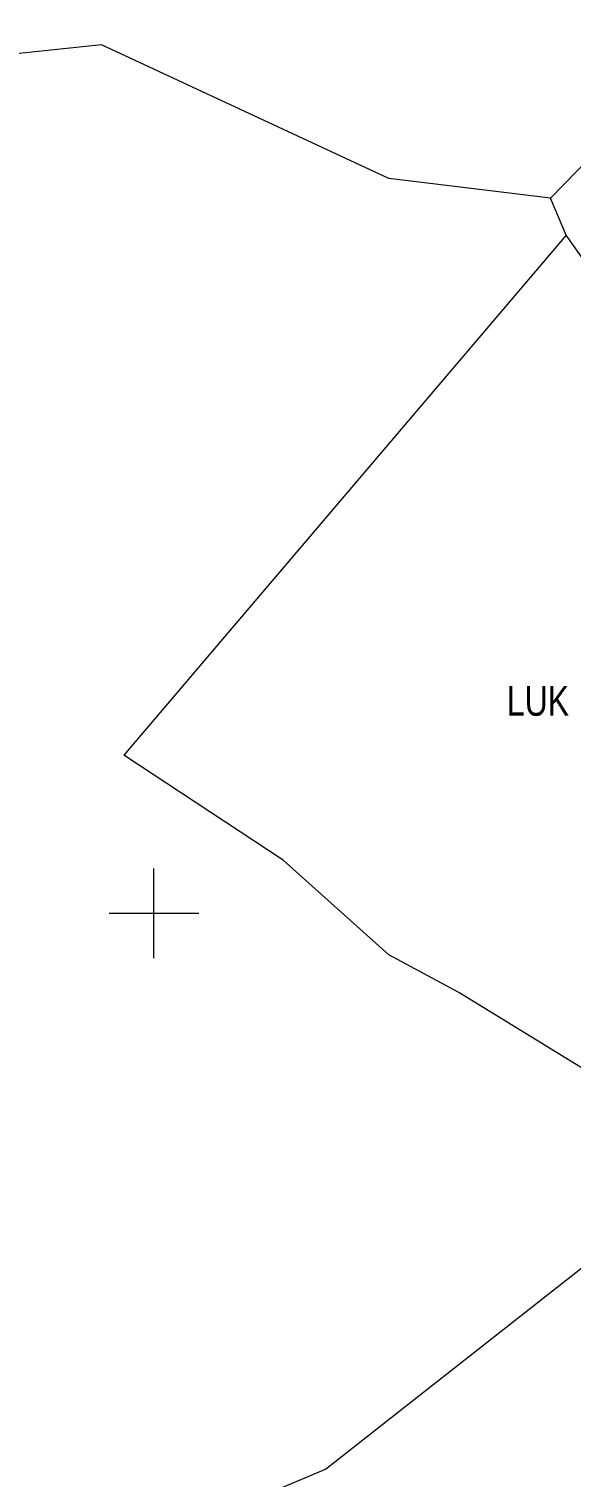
# Model space of a CAD drawing. Header units: metres. Extents: x 550890 to 551618, y 1835759 to 1836646.
# Drawn here: x 550991.7 to 551027.9, y 1836362.3 to 1836459.2 of the extents above; entities that cross this region are included whole.
import ezdxf
from ezdxf.enums import TextEntityAlignment as Align

# ---------------------------------------------------------------- set-up
doc = ezdxf.new("R2010")
doc.units = ezdxf.units.M
doc.header["$LTSCALE"] = 0.04
for name, color, linetype, lineweight in [('10', 7, 'Continuous', 13), ('13', 7, 'Continuous', 25), ('63', 7, 'Continuous', 13)]:
    doc.layers.add(name, color=color, linetype=linetype, lineweight=lineweight)

msp = doc.modelspace()

# ---------------------------------------------------------------- linework, layer by layer
at = {"layer": '10'}
for p, q in [((551026.51, 1836447.86), (551037.53, 1836459.18)), ((551027.55, 1836445.38), (550997.99, 1836410.58))]:
    msp.add_line(p, q, dxfattribs=at)
for points in [[(551026.51, 1836447.86), (551015.71, 1836449.17), (550996.49, 1836458.11), (550981.66, 1836456.55)], [(551048.7, 1836447.13), (551032.66, 1836438.18), (551027.55, 1836445.38), (551026.51, 1836447.86)], [(551036.25, 1836384.94), (551020.39, 1836394.69), (551015.71, 1836397.22), (551008.64, 1836403.55), (550997.99, 1836410.58)], [(550998.74, 1836357.42), (551011.48, 1836362.79), (551030.07, 1836377.43), (551036.25, 1836384.94)]]:
    msp.add_lwpolyline(points, dxfattribs=at)
at = {"layer": '63'}
for p, q in [((551000, 1836397), (551000, 1836403)), ((550997, 1836400), (551003, 1836400))]:
    msp.add_line(p, q, dxfattribs=at)

# ---------------------------------------------------------------- texts
at = {"layer": '13', "width": 0.8}
msp.add_text('LUK ', height=2, dxfattribs=at).set_placement((551028.35, 1836413.22), align=Align.RIGHT)

doc.saveas('drawing.dxf')
